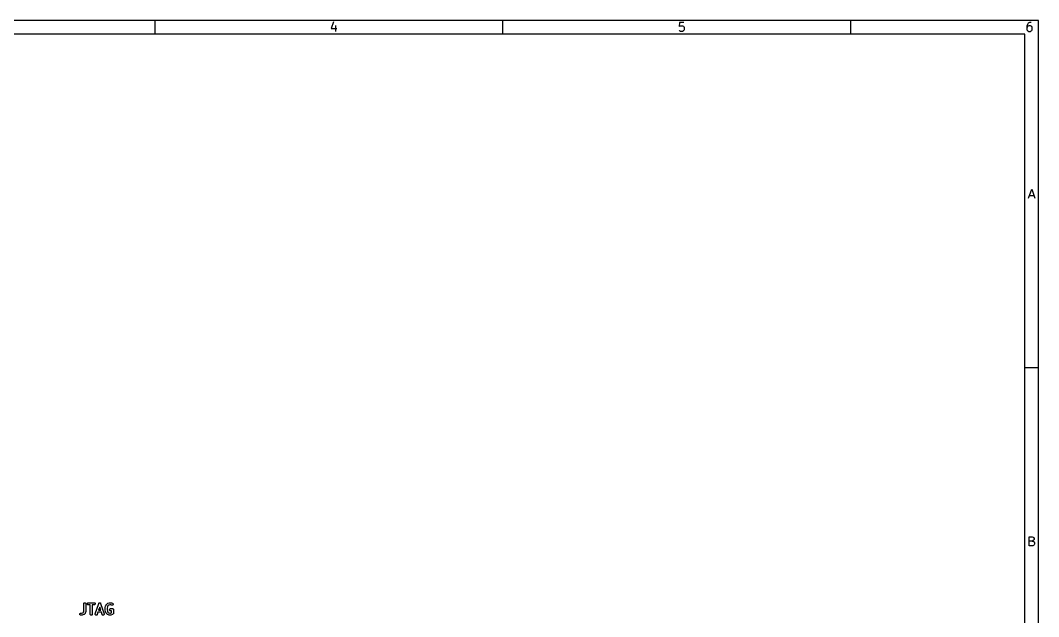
# Model space of a CAD drawing. Extents: x 10 to 287, y -200 to -10.
# Drawn here: x 140.6 to 287, y -95.8 to -10 of the extents above; entities that cross this region are included whole.
import ezdxf

# ---------------------------------------------------------------- set-up
doc = ezdxf.new("R2010")
doc.units = 0
doc.header["$MEASUREMENT"] = 0
doc.layers.add('BLACK', color=7, linetype='CONTINUOUS')

msp = doc.modelspace()

# ---------------------------------------------------------------- linework, layer by layer
at = {"layer": 'BLACK', "linetype": 'CONTINUOUS'}
for p, q in [((287.002, -10), (10, -10)), ((160, -12), (160, -10)), ((185.632, -10.2262), (185.323, -11.1548)), ((210, -12), (210, -10)), ((260, -12), (260, -10)), ((287.002, -200.007), (287.002, -10)), ((185.323, -11.1548), (186.127, -11.1548)), ((185.942, -10.7214), (185.942, -11.5881)), ((235.385, -10.2881), (235.323, -10.9071)), ((235.323, -10.9071), (235.385, -10.8452)), ((235.385, -11.5262), (235.323, -11.4643)), ((236.004, -10.2881), (235.385, -10.2881)), ((235.385, -10.8452), (235.508, -10.7833)), ((235.508, -11.5881), (235.385, -11.5262)), ((235.508, -10.7833), (235.818, -10.7833)), ((235.818, -11.5881), (235.508, -11.5881)), ((235.818, -10.7833), (235.942, -10.8452)), ((235.942, -11.5262), (235.818, -11.5881)), ((235.942, -10.8452), (236.004, -10.9071)), ((236.004, -11.4643), (235.942, -11.5262)), ((236.004, -10.9071), (236.065, -11.031)), ((236.065, -11.3405), (236.004, -11.4643)), ((236.065, -11.031), (236.065, -11.3405)), ((285.385, -10.5976), (285.323, -10.8452)), ((285.323, -10.8452), (285.323, -11.3405)), ((285.385, -10.9071), (285.323, -11.031)), ((285.323, -11.3405), (285.385, -11.4643)), ((285.508, -10.4119), (285.385, -10.5976)), ((285.446, -10.8452), (285.385, -10.9071)), ((285.385, -11.4643), (285.446, -11.5262)), ((285.57, -10.7833), (285.446, -10.8452)), ((285.446, -11.5262), (285.57, -11.5881)), ((285.57, -10.35), (285.508, -10.4119)), ((285.694, -10.2881), (285.57, -10.35)), ((285.818, -10.7833), (285.57, -10.7833)), ((285.57, -11.5881), (285.818, -11.5881)), ((285.942, -10.2881), (285.694, -10.2881)), ((285.942, -10.8452), (285.818, -10.7833)), ((285.818, -11.5881), (285.942, -11.5262)), ((286.004, -10.9071), (285.942, -10.8452)), ((285.942, -11.5262), (286.004, -11.4643)), ((286.065, -11.031), (286.004, -10.9071)), ((286.004, -11.4643), (286.065, -11.3405)), ((286.065, -11.3405), (286.065, -11.031)), ((285.002, -12), (12, -12)), ((285.002, -198.007), (285.002, -12)), ((285.569, -35.5881), (286.002, -34.2881)), ((286.002, -34.2881), (286.436, -35.5881)), ((285.693, -35.2167), (286.312, -35.2167)), ((287.002, -60), (285.002, -60)), ((285.662, -85.5881), (285.662, -84.2881)), ((285.662, -84.2881), (286.095, -84.2881)), ((286.095, -84.2881), (286.219, -84.35)), ((286.219, -84.8452), (286.095, -84.9071)), ((286.219, -84.35), (286.281, -84.4119)), ((286.281, -84.7833), (286.219, -84.8452)), ((286.281, -84.4119), (286.343, -84.5357)), ((286.343, -84.6595), (286.281, -84.7833)), ((286.343, -84.5357), (286.343, -84.6595)), ((286.095, -84.9071), (285.662, -84.9071)), ((286.157, -85.5881), (285.662, -85.5881)), ((286.095, -84.9071), (286.281, -84.969)), ((286.281, -85.5262), (286.157, -85.5881)), ((286.281, -84.969), (286.343, -85.031)), ((286.343, -85.4643), (286.281, -85.5262)), ((286.343, -85.031), (286.405, -85.1548)), ((286.405, -85.3405), (286.343, -85.4643)), ((286.405, -85.1548), (286.405, -85.3405)), ((149.593, -95.218), (149.685, -95.1253)), ((149.685, -95.1253), (149.738, -94.9677)), ((149.738, -93.9206), (149.747, -93.8693)), ((149.738, -94.9677), (149.738, -93.9206)), ((149.747, -93.8693), (149.773, -93.8242)), ((149.773, -93.8242), (149.813, -93.7907)), ((149.813, -93.7907), (149.862, -93.7728)), ((149.862, -93.7728), (149.914, -93.7728)), ((149.914, -93.7728), (149.963, -93.7907)), ((150.03, -95.0394), (149.959, -95.2537)), ((149.963, -93.7907), (150.003, -93.8242)), ((150.003, -93.8242), (150.029, -93.8693)), ((150.029, -93.8693), (150.038, -93.9206)), ((150.034, -95.0157), (150.03, -95.0394)), ((150.038, -94.992), (150.034, -95.0157)), ((150.038, -93.9206), (150.038, -94.992)), ((150.24, -93.8945), (150.258, -93.8456)), ((150.24, -93.9466), (150.24, -93.8945)), ((150.258, -93.9956), (150.24, -93.9466)), ((150.258, -93.8456), (150.292, -93.8057)), ((150.292, -94.0355), (150.258, -93.9956)), ((150.292, -93.8057), (150.337, -93.7796)), ((150.337, -94.0615), (150.292, -94.0355)), ((150.337, -93.7796), (150.388, -93.7706)), ((150.388, -94.0706), (150.337, -94.0615)), ((150.388, -93.7706), (151.245, -93.7706)), ((150.667, -94.0706), (150.388, -94.0706)), ((150.667, -95.4206), (150.667, -94.0706)), ((151.245, -94.0706), (150.967, -94.0706)), ((150.967, -94.0706), (150.967, -95.4206)), ((151.245, -93.7706), (151.296, -93.7796)), ((151.296, -94.0615), (151.245, -94.0706)), ((151.296, -93.7796), (151.342, -93.8057)), ((151.342, -94.0355), (151.296, -94.0615)), ((151.342, -93.8057), (151.375, -93.8456)), ((151.375, -93.9956), (151.342, -94.0355)), ((151.375, -93.8456), (151.393, -93.8945)), ((151.393, -93.9466), (151.375, -93.9956)), ((151.389, -95.3731), (151.889, -93.8731)), ((151.393, -93.8945), (151.393, -93.9466)), ((152.031, -94.3949), (151.882, -94.842)), ((151.882, -94.842), (152.18, -94.842)), ((151.889, -93.8731), (151.891, -93.8695)), ((151.891, -93.8654), (151.903, -93.8467)), ((151.891, -93.8695), (151.891, -93.8654)), ((151.903, -93.8467), (151.913, -93.8273)), ((151.913, -93.8273), (151.916, -93.8246)), ((151.916, -93.8246), (151.919, -93.821)), ((151.919, -93.821), (151.936, -93.8074)), ((151.936, -93.8074), (151.952, -93.7928)), ((151.952, -93.7928), (151.956, -93.7912)), ((151.956, -93.7912), (151.959, -93.7887)), ((151.959, -93.7887), (151.98, -93.7817)), ((151.98, -93.7817), (152.001, -93.7736)), ((152.001, -93.7736), (152.005, -93.7735)), ((152.005, -93.7735), (152.009, -93.7722)), ((152.009, -93.7722), (152.031, -93.7728)), ((152.031, -93.7728), (152.053, -93.7722)), ((152.18, -94.842), (152.031, -94.3949)), ((152.053, -93.7722), (152.057, -93.7735)), ((152.057, -93.7735), (152.061, -93.7736)), ((152.061, -93.7736), (152.081, -93.7817)), ((152.081, -93.7817), (152.102, -93.7887)), ((152.102, -93.7887), (152.106, -93.7912)), ((152.106, -93.7912), (152.109, -93.7928)), ((152.109, -93.7928), (152.126, -93.8074)), ((152.126, -93.8074), (152.143, -93.821)), ((152.143, -93.821), (152.145, -93.8246)), ((152.145, -93.8246), (152.148, -93.8273)), ((152.148, -93.8273), (152.159, -93.8467)), ((152.159, -93.8467), (152.17, -93.8654)), ((152.17, -93.8654), (152.171, -93.8695)), ((152.171, -93.8695), (152.173, -93.8731)), ((152.173, -93.8731), (152.673, -95.3731)), ((152.809, -94.5634), (152.813, -94.5454)), ((152.809, -94.7777), (152.809, -94.5634)), ((152.813, -94.7958), (152.809, -94.7777)), ((152.813, -94.5454), (152.814, -94.527)), ((152.814, -94.8141), (152.813, -94.7958)), ((152.814, -94.527), (152.885, -94.2413)), ((152.885, -95.0998), (152.814, -94.8141)), ((152.885, -94.2413), (152.892, -94.2264)), ((152.892, -95.1148), (152.885, -95.0998)), ((152.892, -94.2264), (152.897, -94.2106)), ((152.897, -95.1305), (152.892, -95.1148)), ((152.897, -94.2106), (152.968, -94.0678)), ((152.968, -95.2734), (152.897, -95.1305)), ((152.968, -94.0678), (152.982, -94.0485)), ((152.982, -94.0485), (152.996, -94.0288)), ((152.996, -94.0288), (153.139, -93.8859)), ((153.172, -94.3301), (153.109, -94.5819)), ((153.109, -94.5819), (153.109, -94.7592)), ((153.109, -94.7592), (153.172, -95.0111)), ((153.139, -93.8859), (153.146, -93.881)), ((153.146, -93.881), (153.152, -93.8745)), ((153.152, -93.8745), (153.167, -93.8661)), ((153.167, -93.8661), (153.182, -93.8561)), ((153.226, -94.2237), (153.172, -94.3301)), ((153.172, -95.0111), (153.226, -95.1174)), ((153.182, -93.8561), (153.19, -93.8538)), ((153.19, -93.8538), (153.198, -93.8497)), ((153.198, -93.8497), (153.412, -93.7783)), ((153.326, -94.1231), (153.226, -94.2237)), ((153.226, -95.1174), (153.326, -95.218)), ((153.484, -94.0706), (153.326, -94.1231)), ((153.412, -93.7783), (153.436, -93.7747)), ((153.436, -93.7747), (153.459, -93.7706)), ((153.455, -94.7517), (153.472, -94.7027)), ((153.455, -94.8038), (153.455, -94.7517)), ((153.472, -94.8527), (153.455, -94.8038)), ((153.459, -93.7706), (153.674, -93.7706)), ((153.472, -94.7027), (153.506, -94.6628)), ((153.506, -94.8926), (153.472, -94.8527)), ((153.638, -94.0706), (153.484, -94.0706)), ((153.506, -94.6628), (153.551, -94.6368)), ((153.551, -94.9187), (153.506, -94.8926)), ((153.551, -94.6368), (153.602, -94.6277)), ((153.602, -94.9277), (153.551, -94.9187)), ((153.602, -94.6277), (153.888, -94.6277)), ((153.738, -94.9277), (153.602, -94.9277)), ((153.749, -94.1262), (153.638, -94.0706)), ((153.674, -93.7706), (153.682, -93.7721)), ((153.682, -93.7721), (153.691, -93.7716)), ((153.691, -93.7716), (153.708, -93.7766)), ((153.708, -93.7766), (153.725, -93.7796)), ((153.725, -93.7796), (153.733, -93.7839)), ((153.733, -93.7839), (153.741, -93.7864)), ((153.738, -95.2156), (153.738, -94.9277)), ((153.741, -93.7864), (153.884, -93.8578)), ((153.799, -94.141), (153.749, -94.1262)), ((153.851, -94.1379), (153.799, -94.141)), ((153.899, -94.1172), (153.851, -94.1379)), ((153.884, -93.8578), (153.925, -93.8889)), ((153.888, -94.6277), (153.901, -94.63)), ((153.937, -94.0814), (153.899, -94.1172)), ((153.901, -94.63), (153.914, -94.63)), ((153.914, -94.63), (153.926, -94.6345)), ((153.925, -93.8889), (153.954, -93.9323)), ((153.926, -94.6345), (153.939, -94.6368)), ((153.96, -94.0348), (153.937, -94.0814)), ((153.939, -94.6368), (153.951, -94.6433)), ((153.951, -94.6433), (153.963, -94.6478)), ((153.954, -93.9323), (153.966, -93.983)), ((153.966, -93.983), (153.96, -94.0348)), ((153.963, -94.6478), (153.973, -94.6562)), ((153.973, -94.6562), (153.984, -94.6628)), ((153.984, -94.6628), (153.993, -94.6729)), ((153.993, -94.6729), (154.003, -94.6813)), ((154.003, -94.6813), (154.009, -94.6927)), ((154.009, -94.6927), (154.018, -94.7027)), ((154.018, -94.7027), (154.022, -94.715)), ((154.022, -94.715), (154.029, -94.7264)), ((154.029, -94.7264), (154.031, -94.7393)), ((154.031, -94.7393), (154.036, -94.7517)), ((154.036, -94.7517), (154.036, -94.7648)), ((154.036, -94.7648), (154.038, -94.7777)), ((154.038, -94.7777), (154.038, -95.2777)), ((149.169, -95.3945), (149.187, -95.3456)), ((149.169, -95.4466), (149.169, -95.3945)), ((149.187, -95.4956), (149.169, -95.4466)), ((149.187, -95.3456), (149.22, -95.3057)), ((149.22, -95.5355), (149.187, -95.4956)), ((149.22, -95.3057), (149.265, -95.2796)), ((149.265, -95.5615), (149.22, -95.5355)), ((149.265, -95.2796), (149.317, -95.2706)), ((149.317, -95.5706), (149.265, -95.5615)), ((149.317, -95.2706), (149.435, -95.2706)), ((149.459, -95.5706), (149.317, -95.5706)), ((149.435, -95.2706), (149.593, -95.218)), ((149.483, -95.5664), (149.459, -95.5706)), ((149.507, -95.5629), (149.483, -95.5664)), ((149.721, -95.4914), (149.507, -95.5629)), ((149.729, -95.4873), (149.721, -95.4914)), ((149.737, -95.4851), (149.729, -95.4873)), ((149.752, -95.475), (149.737, -95.4851)), ((149.767, -95.4666), (149.752, -95.475)), ((149.773, -95.4602), (149.767, -95.4666)), ((149.78, -95.4552), (149.773, -95.4602)), ((149.923, -95.3124), (149.78, -95.4552)), ((149.928, -95.3053), (149.923, -95.3124)), ((149.934, -95.2995), (149.928, -95.3053)), ((149.942, -95.2841), (149.934, -95.2995)), ((149.953, -95.2697), (149.942, -95.2841)), ((149.955, -95.2613), (149.953, -95.2697)), ((149.959, -95.2537), (149.955, -95.2613)), ((150.676, -95.4719), (150.667, -95.4206)), ((150.702, -95.517), (150.676, -95.4719)), ((150.742, -95.5505), (150.702, -95.517)), ((150.791, -95.5683), (150.742, -95.5505)), ((150.843, -95.5683), (150.791, -95.5683)), ((150.892, -95.5505), (150.843, -95.5683)), ((150.931, -95.517), (150.892, -95.5505)), ((150.958, -95.4719), (150.931, -95.517)), ((150.967, -95.4206), (150.958, -95.4719)), ((151.381, -95.4247), (151.389, -95.3731)), ((151.391, -95.4757), (151.381, -95.4247)), ((151.419, -95.5201), (151.391, -95.4757)), ((151.459, -95.5525), (151.419, -95.5201)), ((151.509, -95.5689), (151.459, -95.5525)), ((151.561, -95.5675), (151.509, -95.5689)), ((151.609, -95.5484), (151.561, -95.5675)), ((151.648, -95.5138), (151.609, -95.5484)), ((151.673, -95.468), (151.648, -95.5138)), ((151.782, -95.142), (151.673, -95.468)), ((152.28, -95.142), (151.782, -95.142)), ((152.389, -95.468), (152.28, -95.142)), ((152.413, -95.5138), (152.389, -95.468)), ((152.452, -95.5484), (152.413, -95.5138)), ((152.501, -95.5675), (152.452, -95.5484)), ((152.553, -95.5689), (152.501, -95.5675)), ((152.602, -95.5525), (152.553, -95.5689)), ((152.643, -95.5201), (152.602, -95.5525)), ((152.67, -95.4757), (152.643, -95.5201)), ((152.681, -95.4247), (152.67, -95.4757)), ((152.673, -95.3731), (152.681, -95.4247)), ((152.982, -95.2927), (152.968, -95.2734)), ((152.996, -95.3124), (152.982, -95.2927)), ((153.139, -95.4552), (152.996, -95.3124)), ((153.146, -95.4602), (153.139, -95.4552)), ((153.152, -95.4666), (153.146, -95.4602)), ((153.167, -95.475), (153.152, -95.4666)), ((153.182, -95.4851), (153.167, -95.475)), ((153.19, -95.4873), (153.182, -95.4851)), ((153.198, -95.4914), (153.19, -95.4873)), ((153.412, -95.5629), (153.198, -95.4914)), ((153.326, -95.218), (153.484, -95.2706)), ((153.436, -95.5664), (153.412, -95.5629)), ((153.459, -95.5706), (153.436, -95.5664)), ((153.602, -95.5706), (153.459, -95.5706)), ((153.484, -95.2706), (153.578, -95.2706)), ((153.578, -95.2706), (153.736, -95.218)), ((153.626, -95.5664), (153.602, -95.5706)), ((153.65, -95.5629), (153.626, -95.5664)), ((153.864, -95.4914), (153.65, -95.5629)), ((153.736, -95.218), (153.738, -95.2156)), ((153.872, -95.4873), (153.864, -95.4914)), ((153.88, -95.4851), (153.872, -95.4873)), ((153.894, -95.475), (153.88, -95.4851)), ((153.91, -95.4666), (153.894, -95.475)), ((153.916, -95.4602), (153.91, -95.4666)), ((153.923, -95.4552), (153.916, -95.4602)), ((153.994, -95.3838), (153.923, -95.4552)), ((153.998, -95.3784), (153.994, -95.3838)), ((154.003, -95.3741), (153.998, -95.3784)), ((154.013, -95.3572), (154.003, -95.3741)), ((154.024, -95.3411), (154.013, -95.3572)), ((154.026, -95.3347), (154.024, -95.3411)), ((154.029, -95.329), (154.026, -95.3347)), ((154.032, -95.3097), (154.029, -95.329)), ((154.037, -95.2908), (154.032, -95.3097)), ((154.038, -95.2777), (154.037, -95.2842)), ((154.037, -95.2842), (154.037, -95.2908))]:
    msp.add_line(p, q, dxfattribs=at)

doc.saveas('drawing.dxf')
